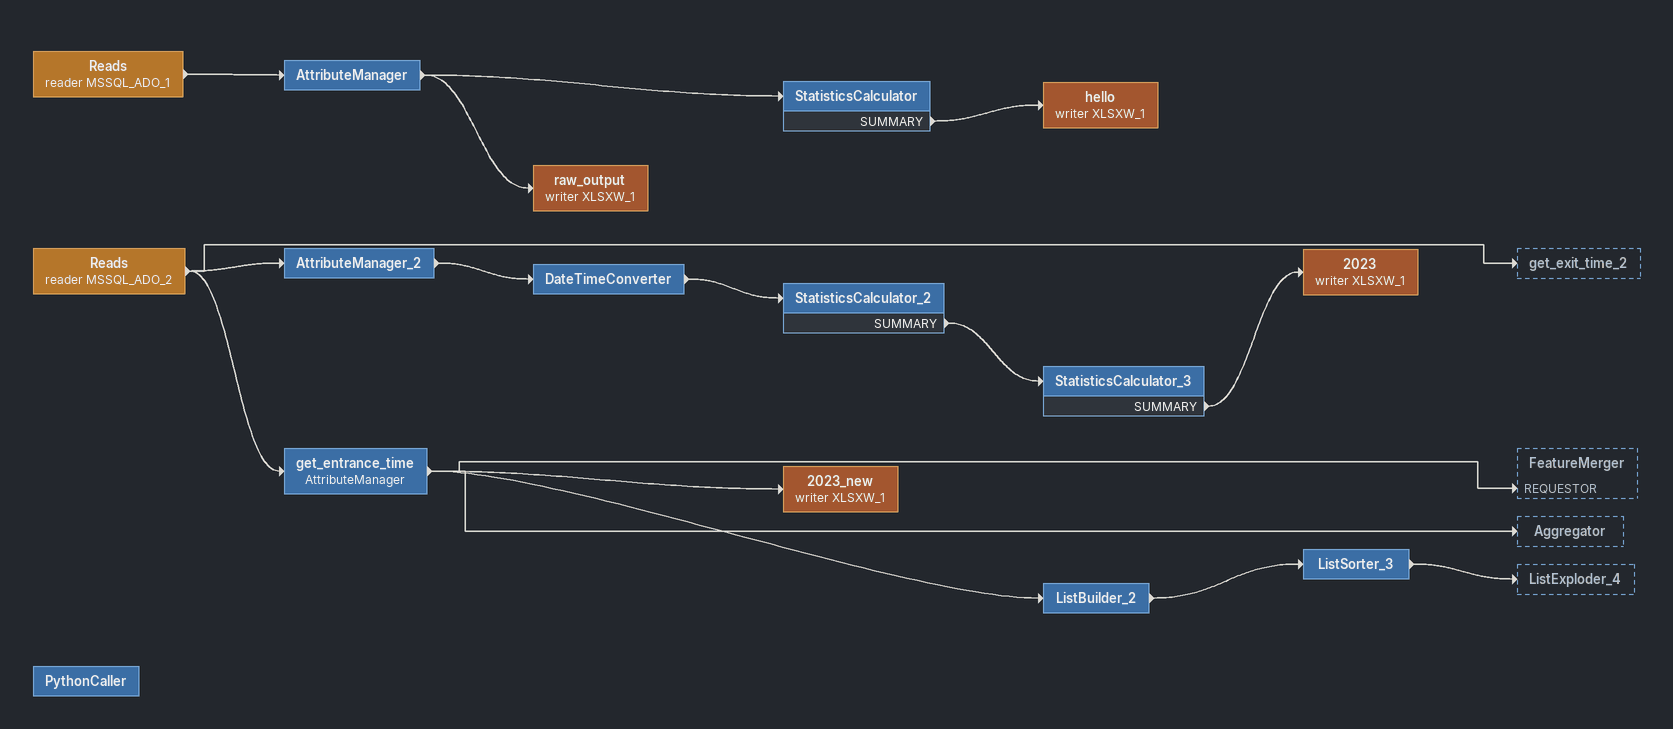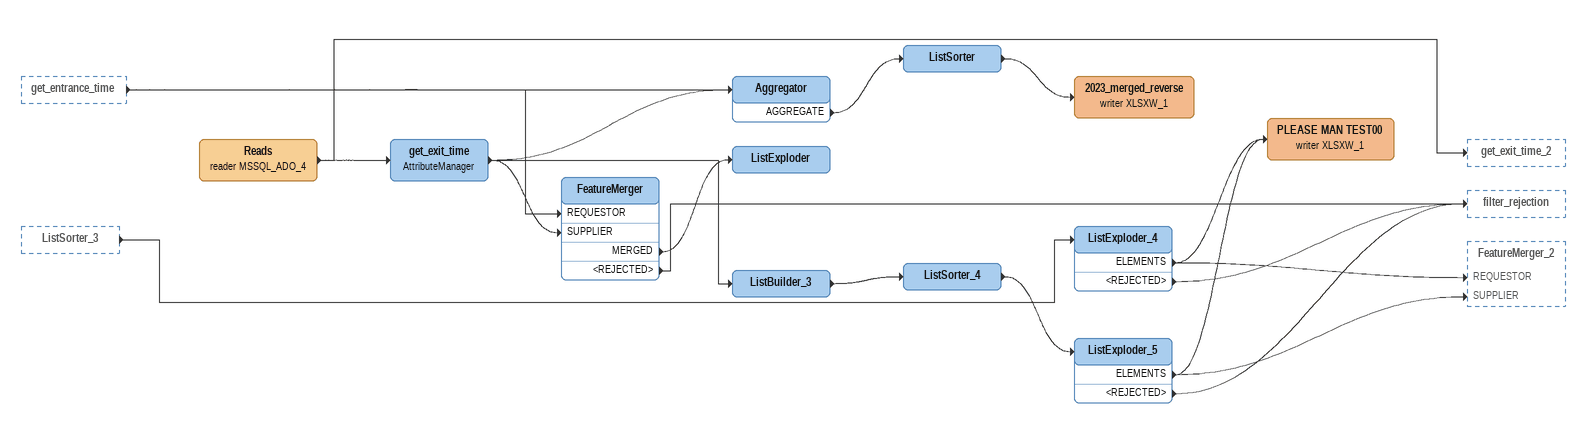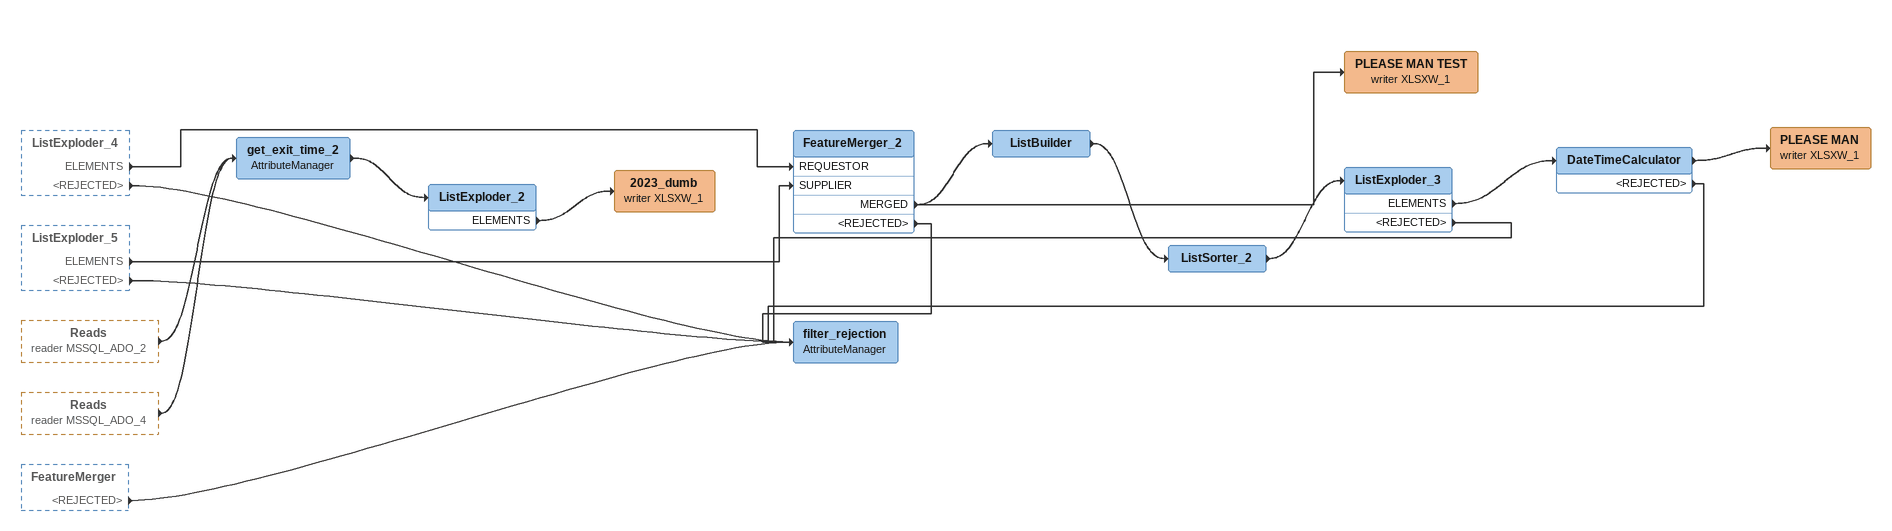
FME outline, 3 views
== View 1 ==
PythonCaller
Reads (reader MSSQL_ADO_1)
    -> AttributeManager
AttributeManager
    -> StatisticsCalculator
    -> raw_output (writer XLSXW_1)
StatisticsCalculator
    SUMMARY -> hello (writer XLSXW_1)
hello (writer XLSXW_1)
raw_output (writer XLSXW_1)
Reads (reader MSSQL_ADO_2)
    -> AttributeManager_2
    -> get_entrance_time
    -> get_exit_time_2
AttributeManager_2
    -> DateTimeConverter
DateTimeConverter
    -> StatisticsCalculator_2
StatisticsCalculator_2
    SUMMARY -> StatisticsCalculator_3
StatisticsCalculator_3
    SUMMARY -> 2023 (writer XLSXW_1)
2023 (writer XLSXW_1)
get_entrance_time: AttributeManager
    -> 2023_new (writer XLSXW_1)
    -> FeatureMerger [REQUESTOR]
    -> Aggregator
    -> ListBuilder_2
2023_new (writer XLSXW_1)
ListBuilder_2
    -> ListSorter_3
ListSorter_3
    -> ListExploder_4

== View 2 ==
get_entrance_time [outside]
    -> FeatureMerger [REQUESTOR]
    -> Aggregator
ListSorter_3 [outside]
    -> ListExploder_4
ListExploder_4
    ELEMENTS -> FeatureMerger_2 [REQUESTOR]
    ELEMENTS -> PLEASE MAN TEST00 (writer XLSXW_1)
    <REJECTED> -> filter_rejection
Reads (reader MSSQL_ADO_4)
    -> get_exit_time
    -> get_exit_time_2
get_exit_time: AttributeManager
    -> FeatureMerger [SUPPLIER]
    -> Aggregator
    -> ListBuilder_3
Aggregator
    AGGREGATE -> ListSorter
ListSorter
    -> 2023_merged_reverse (writer XLSXW_1)
2023_merged_reverse (writer XLSXW_1)
FeatureMerger
    MERGED -> ListExploder
    <REJECTED> -> filter_rejection
ListExploder
ListBuilder_3
    -> ListSorter_4
ListSorter_4
    -> ListExploder_5
ListExploder_5
    ELEMENTS -> FeatureMerger_2 [SUPPLIER]
    ELEMENTS -> PLEASE MAN TEST00 (writer XLSXW_1)
    <REJECTED> -> filter_rejection
PLEASE MAN TEST00 (writer XLSXW_1)

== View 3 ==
ListExploder_4 [outside]
    ELEMENTS -> FeatureMerger_2 [REQUESTOR]
    <REJECTED> -> filter_rejection
ListExploder_5 [outside]
    ELEMENTS -> FeatureMerger_2 [SUPPLIER]
    <REJECTED> -> filter_rejection
Reads (reader MSSQL_ADO_2) [outside]
    -> get_exit_time_2
Reads (reader MSSQL_ADO_4) [outside]
    -> get_exit_time_2
FeatureMerger [outside]
    <REJECTED> -> filter_rejection
FeatureMerger_2
    MERGED -> ListBuilder
    MERGED -> PLEASE MAN TEST (writer XLSXW_1)
    <REJECTED> -> filter_rejection
PLEASE MAN TEST (writer XLSXW_1)
ListBuilder
    -> ListSorter_2
ListSorter_2
    -> ListExploder_3
ListExploder_3
    ELEMENTS -> DateTimeCalculator
    <REJECTED> -> filter_rejection
DateTimeCalculator
    -> PLEASE MAN (writer XLSXW_1)
    <REJECTED> -> filter_rejection
PLEASE MAN (writer XLSXW_1)
filter_rejection: AttributeManager
get_exit_time_2: AttributeManager
    -> ListExploder_2
ListExploder_2
    ELEMENTS -> 2023_dumb (writer XLSXW_1)
2023_dumb (writer XLSXW_1)
